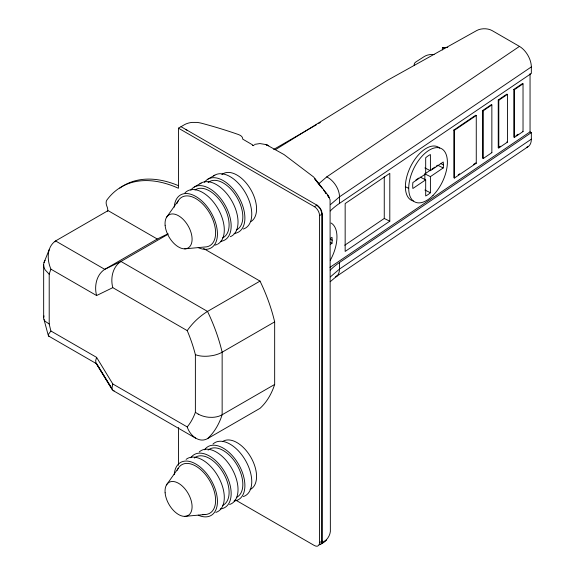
<?xml version="1.0" encoding="UTF-8"?>
<svg xmlns="http://www.w3.org/2000/svg" width="575" height="575" viewBox="0 0 575 575"><rect width="100%" height="100%" fill="white"/><g stroke="black" fill="none" stroke-linecap="round" stroke-linejoin="round"><path stroke-width="0.86" d="M168.065 233.759L157.277 239.02L108.078 210.615L55.559 240.939C46.546 247.092 46.92 260.152 50.938 269.179A108.488 62.639 60 0 0 49.206 274.21L49.206 323.984A108.488 62.639 60 0 0 50.938 331.013L96.6 357.377L112.793 383.963L187.22 426.93C189.728 435.031 198.778 443.526 207.51 438.653L260.029 408.329A127.42 73.564 60 0 0 274.663 384.452L274.663 321.878A127.42 73.564 60 0 0 260.029 281.103L203.607 248.529M321.799 542.699L322.043 214.058L320.534 208.984L316.89 205.138M195.658 438.193L113.016 390.497L96.823 363.903L48.415 335.929L48.595 334.104L50.938 331.013M96.6 357.377L95.658 360.69L96.054 363.163L111.859 388.657L112.793 383.963M44.016 262.588L49.256 249.464M321.612 543.116L320.534 544.374L319.204 544.712A7.281 4.205 60 0 0 322.137 541.089L322.129 214.108A7.281 4.205 60 0 0 316.983 205.189L181.01 126.687M55.078 241.845L55.559 240.939L104.758 269.337L120.951 261.445L168.058 234.248M107.705 211.277L107.762 210.091A7.281 4.205 60 0 0 106.95 206.403A7.281 4.205 60 0 1 106.849 200.093A134.701 77.769 60 0 1 178.437 188.269L178.437 128.175L184.403 124.732A14.562 8.409 0 0 1 192.107 122.403L197.383 122.41L200.74 123.028A364.061 210.191 0 0 1 238.517 134.564L240.163 135.312A8.74 5.046 0 0 1 242.708 139.121L253.985 145.705A7.281 4.205 60 0 0 252.454 145.396M187.22 426.93A108.488 62.639 60 0 0 195.378 412.297L195.378 354.674A108.488 62.639 60 0 0 187.22 330.625C192.575 322.942 199.554 316.358 207.51 311.427L260.029 281.103M166.52 217.35L178.171 200.876M166.52 484.883L178.171 468.402M318.838 183.684L326.758 176.884L519.462 46.388L492.107 30.597A10.925 6.303 0 0 0 476.79 30.518L387.342 80.392L275.447 149.665M330.373 204.664L339.502 196.83L531.336 66.923A16.776 9.682 60 0 0 519.462 46.403M330.373 276.898L339.502 269.064L531.336 139.157L531.336 132.617L530.049 131.869L530.049 73.614M330.223 281.714L337.065 275.907M322.625 542.994C326.578 540.378 329.806 536.346 330.359 531.523L330.079 199.848L328.375 195.723L313.662 177.007L284.072 154.596L266.153 144.598L259.936 143.563L254.473 144.404M330.237 210.967A87.371 50.442 0 0 1 339.502 203.37L531.336 73.463L531.336 66.923M453.848 130.029L475.712 115.223L476.265 115.496L476.265 163.228L454.401 178.034L453.848 177.761L453.848 130.029L454.401 130.302L476.265 115.496M482.662 110.515L491.302 104.664L491.855 104.938L491.855 152.67L483.216 158.528L482.662 158.254L482.662 110.515L483.216 110.788L491.855 104.938M498.245 99.964L506.891 94.113L507.445 94.386L507.445 142.118L498.798 147.969L498.245 147.696L498.245 99.964L498.798 100.237L507.445 94.386M513.834 89.405L522.474 83.555L523.027 83.828L523.027 131.56L514.388 137.411L513.834 137.138L513.834 89.405L514.388 89.678L523.027 83.828M415.876 179.989L418.722 178.063M424.868 179.271L424.868 173.902L430.56 170.042M431.983 169.079L434.829 167.153M436.253 166.189L437.676 165.226L443.217 167.95A23.661 12.535 -63.8 0 0 443.217 162.006L430.409 170.682L424.868 167.95M330.56 238.302L331.983 237.338A23.661 12.535 -63.8 0 1 331.983 243.283L330.56 244.246M420.145 177.1L425.687 179.824L412.879 188.499A23.661 12.535 -63.8 0 1 412.879 182.555L425.687 173.88L425.687 157.758A23.661 12.535 -63.8 0 1 430.409 154.56L430.409 170.682M425.687 179.824L425.687 195.946A23.661 12.535 -63.8 0 0 430.409 192.747L430.409 176.626L443.217 167.95M344.741 245.23L384.258 218.471L384.258 176.812M458.217 174.8L459.677 173.815M473.527 164.436L475.712 162.955L476.265 163.228M498.245 147.696L500.408 146.23M515.998 135.678L518.154 134.212M389.8 221.195L345.158 251.426L345.158 203.564L389.8 173.341L389.8 221.195L384.258 218.471M329.964 267.361L530.049 131.869M330.237 270.121A87.371 50.442 0 0 1 339.502 262.523L531.336 132.617M527.857 146.819L335.764 276.898A16.747 10.408 55.9 0 0 339.502 269.064L339.502 262.523M194.249 187.026L201.113 183.066M207.985 179.098L214.849 175.138M273.686 149.428L316.444 124.739M318.78 123.395L320.332 122.497M157.277 239.02L104.758 269.337C96.327 274.771 94.128 286.35 96.6 295.543L112.793 287.651L187.22 330.625M178.437 128.175L314.41 206.677L316.983 205.189M235.153 499.79L314.41 545.546A7.281 4.205 60 0 0 319.556 542.577L319.556 215.596L322.129 214.108M274.663 321.878L222.144 352.202A18.774 9.056 -7.1 0 1 212.419 355.616L208.703 356.112A19.27 9.092 -7.1 0 1 198.202 355.558L195.378 354.674M274.663 384.452L222.144 414.769A18.774 12.37 8.3 0 1 212.405 417.349L208.703 417.263A19.27 12.866 8.5 0 1 198.253 414.129M319.556 542.577L322.129 541.089M184.704 248.853L204.801 246.998A28.003 16.165 60 0 0 208.667 211.478A28.003 16.165 60 0 0 176.985 203.5M184.704 516.379L204.801 514.524M48.415 335.929L49.256 336.195M113.016 390.497L114.145 390.849M522.474 131.287L523.027 131.56M506.891 141.845L507.445 142.118M491.302 152.404L491.855 152.67M441.025 163.688L443.404 164.853M424.868 173.902L430.409 176.626M424.868 190.016L430.409 192.747M405.389 186.71L408.71 188.348M330.582 239.401L332.163 240.185M330.402 242.499L331.983 243.283M442.398 49.939L442.398 47.459L444.748 48.681M49.206 323.984L45.109 321.274L44.031 319.599A18.874 9.329 -6.6 0 1 44.052 315.912M50.938 269.179L96.6 295.543M185.739 129.418L187.019 130.166M195.378 412.297L198.231 414.151M49.206 274.21L45.109 269.84L44.031 267.433A18.874 12.255 7.6 0 1 45.066 260.338M96.054 363.163L112.247 389.749M314.841 178.926L322.496 188.658M314.834 178.933L320.843 186.731M325.213 192.402L326.305 193.818M327.398 195.234L329.037 197.362L327.542 195.363M323.545 190.023L326.039 193.358M44.031 319.599L48.207 335.211M112.793 287.651C110.314 278.458 112.52 266.879 120.951 261.445L207.51 311.427A127.42 73.564 60 0 1 222.144 352.202L222.144 414.769A127.42 73.564 60 0 1 207.51 438.653M514.388 89.678L514.388 137.411M498.798 100.237L498.798 147.969M483.216 110.788L483.216 158.528M454.401 130.302L454.401 178.034M339.502 203.37L339.502 196.83A16.747 10.408 55.9 0 0 326.758 176.884M178.437 427.577L178.437 465.254M43.664 264.989L43.664 317.795M413.36 201.006A29.807 15.791 -63.8 0 1 410.701 166.362A29.807 15.791 -63.8 0 1 439.753 148.127M331.056 223.007A31.05 16.452 -63.8 0 1 330.294 260.295M531.35 139.164A16.776 9.682 60 0 1 526.362 147.408M221.835 174.627A27.672 15.978 60 0 1 250.132 188.492A27.672 15.978 60 0 1 250.793 221.641M174.247 207.129A30.583 17.66 60 0 1 196.082 196.621A30.583 17.66 60 0 1 217.408 232.659A30.583 17.66 60 0 1 198.231 247.645M217.292 244.318A30.583 17.66 60 0 1 215.079 245.087M184.963 192.927A30.583 17.66 60 0 1 216.574 206.368A30.583 17.66 60 0 1 217.968 243.958M204.542 182.289A30.583 17.66 60 0 1 238.56 196.758A30.583 17.66 60 0 1 234.083 233.45M213.577 176.007A30.583 17.66 60 0 1 245.762 193.373A30.583 17.66 60 0 1 243.304 229.03M208.107 182.555A27.672 15.978 60 0 1 236.785 197.045A27.672 15.978 60 0 1 236.318 229.95M190.814 190.217A30.583 17.66 60 0 1 224.832 204.686A30.583 17.66 60 0 1 220.354 241.378M199.848 183.928A30.583 17.66 60 0 1 231.696 200.718A30.583 17.66 60 0 1 230.309 236.699M195.04 189.973A27.672 15.978 60 0 1 223.416 205.591A27.672 15.978 60 0 1 222.59 237.877M314.41 206.677A7.281 4.205 60 0 1 319.556 215.596M119.787 188.133A134.701 77.769 60 0 1 178.516 185.696M434.075 54.503A10.925 6.303 0 0 0 424.285 56.53L416.027 61.848A7.281 4.205 0 0 0 414.331 65.536M447.781 47.344A58.248 33.63 0 0 1 442.398 47.459M177.237 470.328A28.003 16.165 60 0 1 209.81 480.887A28.003 16.165 60 0 1 202.666 514.373M222.496 441.65A27.672 15.978 60 0 1 250.873 457.269A27.672 15.978 60 0 1 250.046 489.555M174.247 474.655A30.583 17.66 60 0 1 196.082 464.154A30.583 17.66 60 0 1 217.408 500.192A30.583 17.66 60 0 1 198.231 515.178M186.113 459.389A30.583 17.66 60 0 1 218.299 476.761A30.583 17.66 60 0 1 215.841 512.411M204.542 449.815A30.583 17.66 60 0 1 238.56 464.284A30.583 17.66 60 0 1 234.083 500.983M212.98 444.044A30.583 17.66 60 0 1 245.424 460.323A30.583 17.66 60 0 1 243.304 496.563M208.107 450.088A27.672 15.978 60 0 1 236.785 464.571A27.672 15.978 60 0 1 236.318 497.483M190.814 457.743A30.583 17.66 60 0 1 224.832 472.212A30.583 17.66 60 0 1 220.354 508.911M199.252 451.972A30.583 17.66 60 0 1 231.696 468.251A30.583 17.66 60 0 1 229.569 504.491M194.372 458.016A27.672 15.978 60 0 1 223.05 472.499A27.672 15.978 60 0 1 222.59 505.411M326.097 540.191L322.086 543.411L326.097 540.191M268.115 145.489L265.398 144.404L268.726 145.741L268.115 145.489M433.054 195.371A29.807 15.791 -63.8 0 0 441.722 148.781A29.807 15.791 -63.8 0 0 409.371 181.599A29.807 15.791 -63.8 0 0 433.054 195.371M165.118 225.263A19.119 11.04 60 0 0 186.516 248.616A19.119 11.04 60 0 0 184.065 220.304A19.119 11.04 60 0 0 165.118 225.263M165.118 492.797A19.119 11.04 60 0 0 186.516 516.142A19.119 11.04 60 0 0 184.065 487.837A19.119 11.04 60 0 0 165.118 492.797"/></g></svg>
